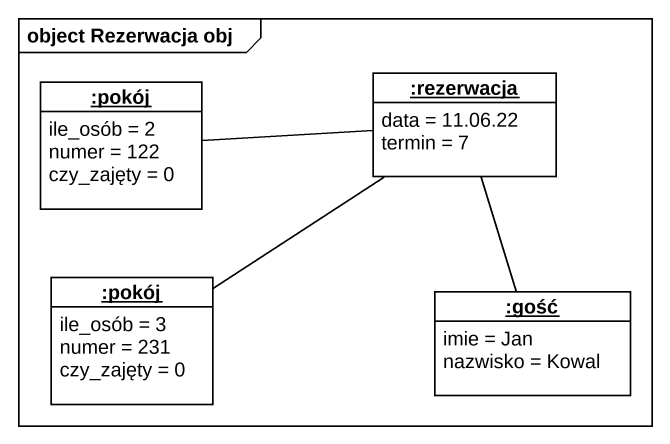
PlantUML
@startuml
mainframe object Rezerwacja obj
hide circle
hide empty members
object ":rezerwacja" as rezerwacja {
  data = 11.06.22
  termin = 7
}
object ":pokój" as pokój {
  ile_osób = 2
  numer = 122
  czy_zajęty = 0
}
object ":pokój" as pokój_2 {
  ile_osób = 3
  numer = 231
  czy_zajęty = 0
}
object ":gość" as gość {
  imie = Jan
  nazwisko = Kowal
}
pokój -right- rezerwacja
pokój_2 -up- rezerwacja
gość -up- rezerwacja
@enduml
